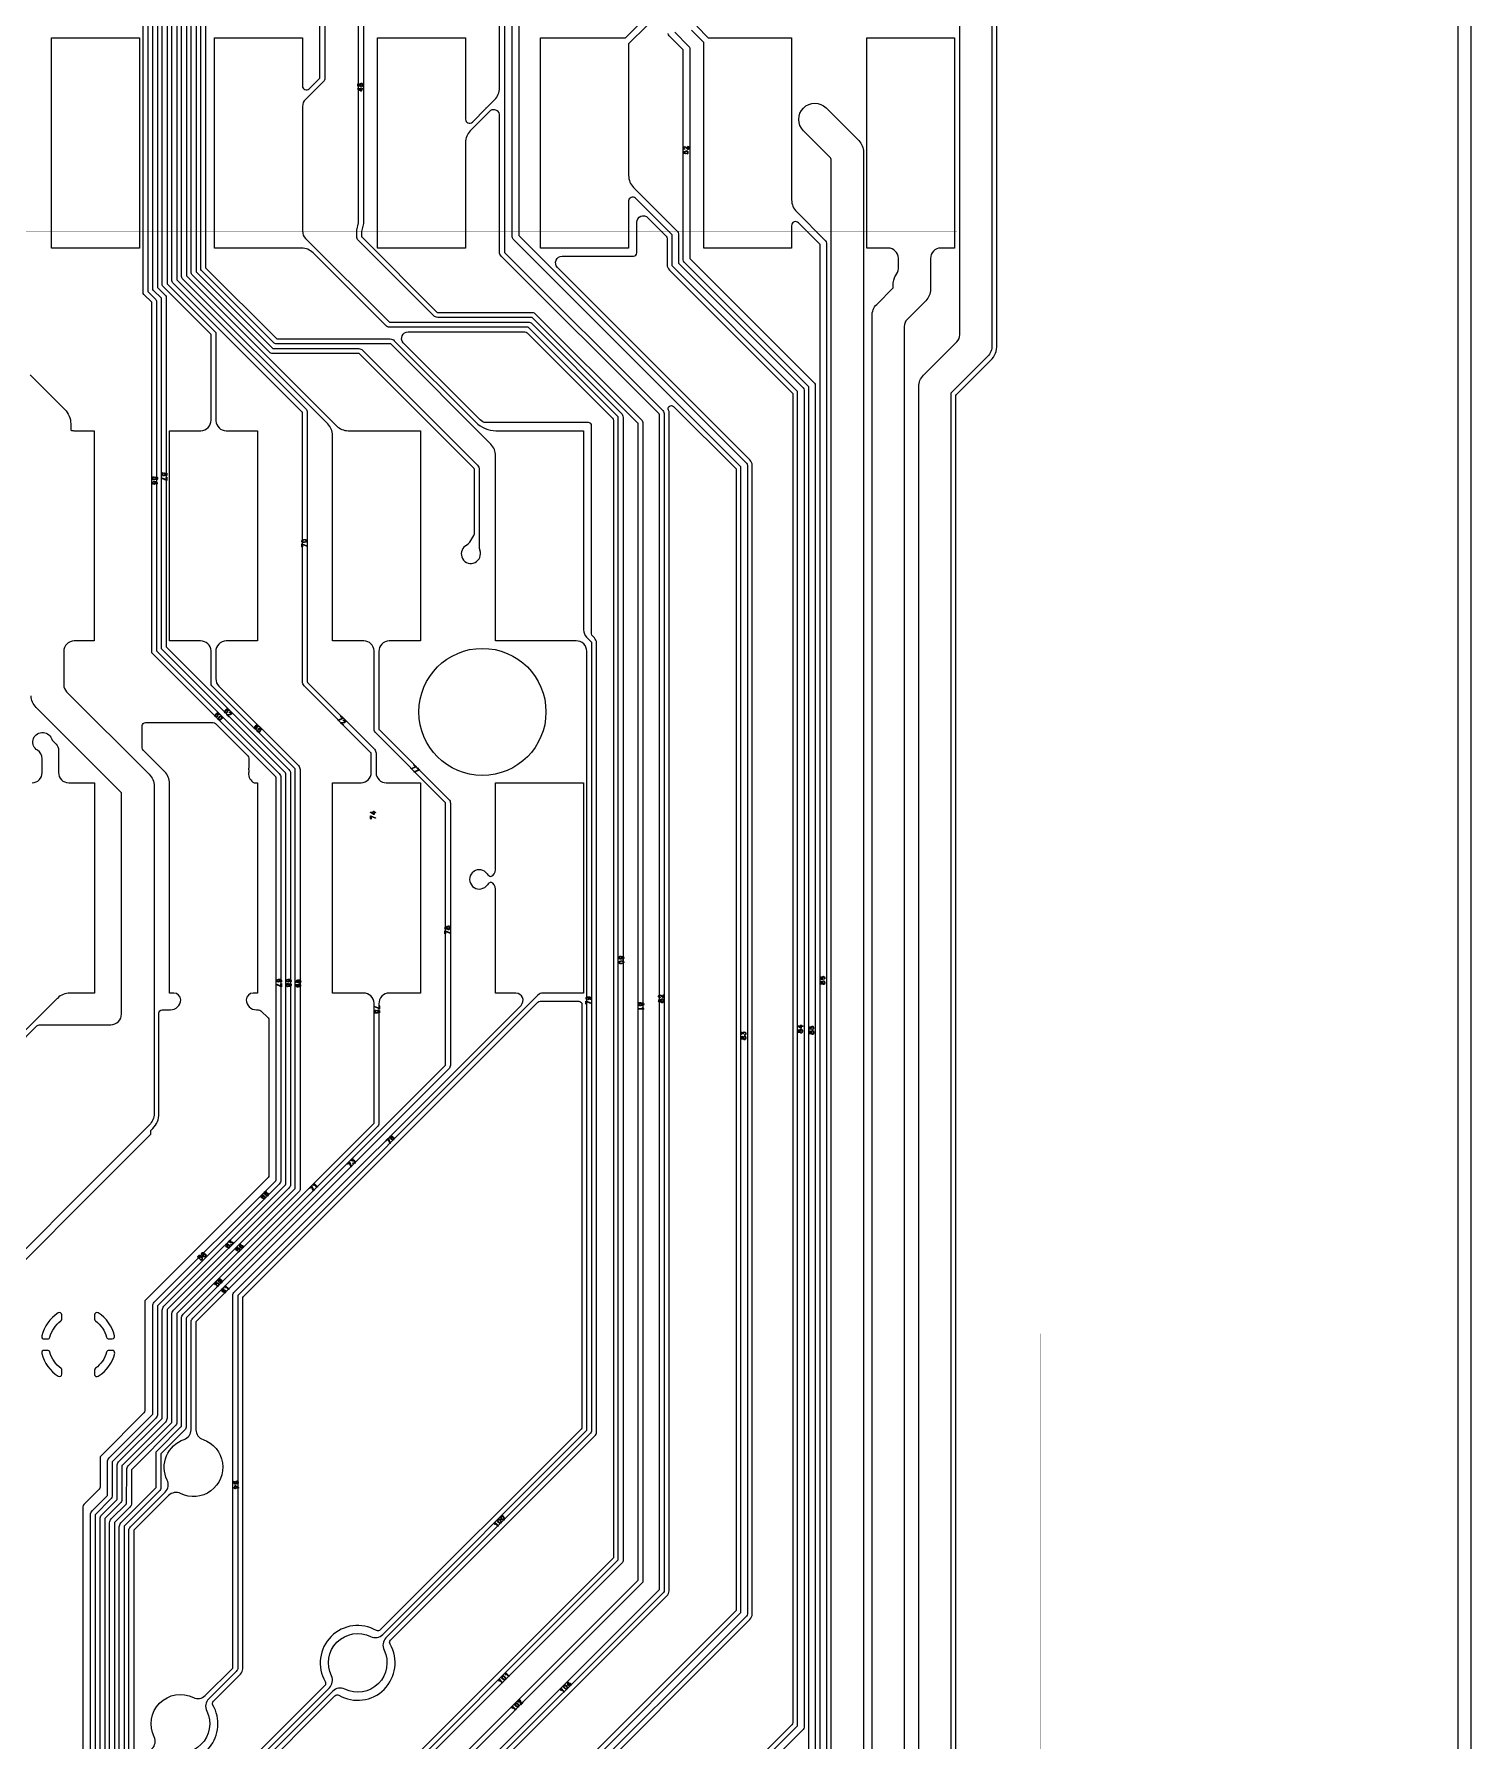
# Model space of a CAD drawing. Extents: x -945 to -170, y -475 to 73.
# Drawn here: x -864.59 to -842.2, y -368.01 to -341.42 of the extents above; entities that cross this region are included whole.
import ezdxf

# ---------------------------------------------------------------- set-up
doc = ezdxf.new("R2010")
doc.units = 0
for name, color, linetype in [('bak_bak_btr2-bcq8108', 11, 'Continuous'), ('bak_outline', 7, 'Continuous'), ('biaozhu1', 4, 'Continuous'), ('quyukuang', 5, 'Continuous')]:
    doc.layers.add(name, color=color, linetype=linetype)

msp = doc.modelspace()

# ---------------------------------------------------------------- linework, layer by layer
at = {"layer": 'bak_bak_btr2-bcq8108', "linetype": 'Continuous'}
for points in [[(-859.456, -322.205), (-859.457, -344.374), (-859.486, -344.497, 0.026103), (-859.486, -344.499), (-859.486, -344.573, 0.182479), (-859.483, -344.582), (-858.307, -345.758, 0.156314), (-858.299, -345.761), (-856.811, -345.761, -0.208774), (-856.783, -345.772), (-855.127, -347.428, -0.205965), (-855.101, -347.492), (-855.101, -365.522, -0.208774), (-855.112, -365.55), (-859.104, -369.542, 0.180971)], [(-861.775, -344.755), (-861.775, -341.48), (-860.405, -341.48), (-860.405, -342.229, 0.660401), (-860.3, -342.274), (-860.133, -342.108), (-860.133, -322.582, -0.208744)], [(-860.058, -322.596), (-860.058, -342.123, -0.200143), (-860.069, -342.15), (-860.358, -342.439, 0.192093), (-860.405, -342.55), (-860.405, -344.489, 0.201938), (-860.357, -344.606), (-859.052, -345.91), (-856.873, -345.91, -0.208774), (-856.845, -345.921), (-855.437, -347.33, -0.198918), (-855.411, -347.392), (-855.411, -365.206, -0.200143), (-855.422, -365.233), (-859.756, -369.566, -0.202899)], [(-857.974, -368.783), (-854.845, -365.654), (-854.845, -347.348, 0.218069), (-854.85, -347.339), (-857.309, -344.879, -0.202904), (-857.335, -344.816), (-857.335, -342.668, 0.516387), (-857.474, -342.614), (-857.791, -342.93, 0.192852), (-857.865, -343.111), (-857.865, -344.755), (-859.208, -344.755), (-859.208, -344.755), (-859.235, -344.755), (-859.235, -344.728), (-859.236, -344.728), (-859.236, -341.48), (-857.865, -341.48), (-857.865, -342.748, 0.668019), (-857.759, -342.792), (-857.549, -342.582, -0.080726), (-857.542, -342.572, -0.037102), (-857.523, -342.556), (-857.412, -342.445, 0.200276), (-857.335, -342.258), (-857.335, -322.528)], [(-857.26, -322.513), (-857.26, -342.66, -0.017631), (-857.258, -342.671, -0.110068), (-857.26, -342.688), (-857.26, -344.818, 0.18482), (-857.256, -344.826), (-854.794, -347.288, -0.19651), (-854.77, -347.35), (-854.77, -365.67, -0.199218), (-854.781, -365.696), (-857.91, -368.825)], [(-863.708, -381.225), (-863.708, -364.487, -0.189934), (-863.683, -364.428), (-863.447, -364.192, 0.184867), (-863.444, -364.184), (-863.443, -363.662, -0.189578), (-863.418, -363.603), (-862.743, -362.928, 0.18496), (-862.739, -362.92), (-862.739, -361.235, -0.188426), (-862.714, -361.177), (-860.821, -359.284, 0.184893), (-860.817, -359.276), (-860.817, -353.001, 0.158816), (-860.82, -352.994), (-862.742, -351.072, -0.210358), (-862.754, -351.045), (-862.754, -345.599), (-862.877, -345.476, -0.215879), (-862.888, -345.447), (-862.888, -325.749, -0.208774)], [(-862.813, -325.763), (-862.813, -345.434), (-862.691, -345.556, -0.210323), (-862.679, -345.584), (-862.679, -351.029), (-860.768, -352.94, -0.205965), (-860.742, -353.005), (-860.742, -359.275, -0.198522), (-860.768, -359.337), (-862.661, -361.23, 0.24319), (-862.664, -361.241), (-862.664, -362.919, -0.198838), (-862.69, -362.981), (-863.365, -363.656, 0.247303), (-863.369, -363.667), (-863.369, -364.183, -0.198862), (-863.394, -364.245), (-863.63, -364.481, 0.247274), (-863.634, -364.492), (-863.634, -381.224, -0.198498)], [(-863.559, -381.299), (-863.559, -364.552, -0.198582), (-863.533, -364.49), (-863.298, -364.254, 0.248157), (-863.294, -364.243), (-863.294, -363.727, -0.198451), (-863.269, -363.665), (-862.593, -362.99, 0.247785), (-862.589, -362.979), (-862.589, -361.301, -0.197199), (-862.564, -361.239), (-860.671, -359.346, 0.247771), (-860.667, -359.335), (-860.667, -352.94, 0.182157), (-860.67, -352.932), (-862.592, -351.01, -0.210077), (-862.604, -350.983), (-862.604, -345.537), (-862.726, -345.415, -0.210077), (-862.738, -345.388), (-862.738, -325.958, -0.208714)], [(-862.663, -325.972), (-862.663, -345.372), (-862.54, -345.495, -0.215634), (-862.529, -345.524), (-862.529, -350.967), (-860.618, -352.878, -0.198759), (-860.592, -352.94), (-860.592, -359.34, -0.189478), (-860.618, -359.399), (-862.511, -361.292, 0.18073), (-862.514, -361.3), (-862.515, -362.984, -0.189517), (-862.54, -363.043), (-863.215, -363.718, 0.184804), (-863.219, -363.726), (-863.219, -364.248, -0.189594), (-863.245, -364.307), (-863.48, -364.543, 0.184991), (-863.484, -364.551), (-863.484, -381.304, -0.189594)], [(-863.409, -381.364), (-863.409, -364.611, -0.189658), (-863.384, -364.552), (-863.148, -364.316, 0.184884), (-863.145, -364.308), (-863.144, -363.786, -0.188585), (-863.119, -363.727), (-862.44, -363.048), (-862.44, -361.363, -0.198591), (-862.414, -361.301), (-860.517, -359.404), (-860.517, -352.878, 0.182026), (-860.521, -352.87), (-861.818, -351.573, -0.210113), (-861.83, -351.545), (-861.83, -351.03, 0.401014), (-861.992, -350.875), (-862.478, -350.875), (-862.478, -347.6), (-861.99, -347.6, 0.416386), (-861.83, -347.434), (-861.83, -346.1), (-862.576, -345.354, -0.218493), (-862.589, -345.326), (-862.589, -326.019, -0.199218)], [(-862.514, -326.035), (-862.514, -345.31), (-861.766, -346.058, -0.208773), (-861.755, -346.086), (-861.755, -347.445, 0.401012), (-861.593, -347.6), (-861.108, -347.6), (-861.108, -350.875), (-861.595, -350.875, 0.419374), (-861.755, -351.042), (-861.755, -351.462, 0.202059), (-861.706, -351.579), (-860.468, -352.817, -0.198918), (-860.443, -352.878), (-860.443, -359.42, -0.196256), (-860.453, -359.446), (-862.361, -361.354, 0.185075), (-862.365, -361.362), (-862.365, -363.06, -0.223462), (-862.376, -363.09), (-863.066, -363.78, 0.244457), (-863.07, -363.791), (-863.069, -364.307, -0.198924), (-863.095, -364.369), (-863.331, -364.605, 0.247322), (-863.334, -364.616), (-863.334, -381.363, -0.198858)], [(-863.26, -381.426), (-863.26, -364.676, -0.198834), (-863.234, -364.614), (-862.69, -364.069, 0.184709), (-862.686, -364.061), (-862.686, -363.523, -0.208774), (-862.675, -363.495), (-862.294, -363.114, 0.184663), (-862.29, -363.106), (-862.29, -361.425, -0.198437), (-862.265, -361.363), (-859.294, -358.392, 0.247502), (-859.29, -358.381), (-859.29, -356.516, 0.403913), (-859.454, -356.361), (-859.938, -356.361), (-859.938, -353.086), (-859.493, -353.086, 0.411218), (-859.334, -352.922), (-859.334, -352.624, 0.185401), (-859.338, -352.616), (-860.381, -351.573, -0.196669), (-860.405, -351.511), (-860.405, -347.318, 0.184584), (-860.409, -347.31), (-862.428, -345.29, -0.208773), (-862.439, -345.262), (-862.439, -326.106, -0.199218)], [(-862.364, -326.121), (-862.364, -345.248), (-860.355, -347.257, -0.202862), (-860.33, -347.32), (-860.33, -351.513, 0.219104), (-860.325, -351.523), (-859.285, -352.563, -0.203066), (-859.259, -352.626), (-859.259, -352.927, 0.405137), (-859.099, -353.086), (-858.568, -353.086), (-858.568, -356.361), (-859.053, -356.361, 0.421925), (-859.215, -356.528), (-859.215, -358.386, -0.189604), (-859.241, -358.445), (-862.212, -361.416, 0.184804), (-862.215, -361.424), (-862.215, -363.105, -0.198751), (-862.241, -363.167), (-862.611, -363.537), (-862.611, -364.061, -0.198863), (-862.637, -364.122), (-863.181, -364.667, 0.184714), (-863.185, -364.675), (-863.185, -381.425, -0.197344)], [(-863.11, -382.083), (-863.11, -364.736, -0.193715), (-863.084, -364.676), (-862.543, -364.134, 0.322522), (-862.514, -363.947, -0.451888), (-862.248, -363.315, 0.312456), (-862.14, -363.165), (-862.14, -361.485, -0.193528), (-862.115, -361.425), (-858.18, -357.489, 0.226954), (-858.176, -357.479), (-858.176, -353.402, 0.217885), (-858.181, -353.393), (-859.264, -352.309, -0.202996), (-859.29, -352.246), (-859.29, -351.03, 0.397075), (-859.45, -350.875), (-859.938, -350.875), (-859.938, -347.671, 0.187854), (-860.011, -347.495), (-862.278, -345.228, -0.208773), (-862.289, -345.2), (-862.289, -326.17, -0.215633)], [(-862.214, -326.183), (-862.214, -345.186), (-859.873, -347.527, 0.190129), (-859.695, -347.6), (-858.568, -347.6), (-858.568, -350.875), (-859.056, -350.875, 0.41651), (-859.215, -351.042), (-859.215, -352.248, 0.185457), (-859.211, -352.256), (-858.125, -353.343, -0.196451), (-858.101, -353.404), (-858.101, -357.482, -0.192634), (-858.127, -357.542), (-862.062, -361.478, 0.227294), (-862.065, -361.488), (-862.065, -363.162, 0.322751), (-861.954, -363.316, -1.064504), (-862.304, -364.157, 0.320761), (-862.491, -364.188), (-863.031, -364.729, 0.22745), (-863.035, -364.739), (-863.035, -382.08, 0.420072)], [(-862.139, -345.14), (-862.139, -326.231, -0.208744)], [(-862.064, -326.245), (-862.064, -345.124), (-860.867, -346.321), (-859.528, -346.321, -0.189116), (-859.47, -346.347), (-857.679, -348.138, -0.198907), (-857.653, -348.2), (-857.653, -349.432, 0.02157), (-857.643, -349.461, -0.01522), (-857.642, -349.463)], [(-861.356, -368.552), (-859.986, -367.182, 0.315951), (-859.954, -366.998, -0.718793), (-859.343, -366.386, 0.325225), (-859.154, -366.351), (-855.979, -363.176, 0.193991), (-855.976, -363.167), (-855.976, -351.037, 0.418788), (-856.141, -350.875), (-857.397, -350.875), (-857.397, -347.991, 0.192085), (-857.47, -347.81), (-859.03, -346.249, 0.210367), (-859.04, -346.246), (-860.819, -346.246, -0.215633), (-860.848, -346.235), (-861.979, -345.104, -0.208773), (-861.99, -345.076), (-861.99, -326.348, -0.199218)], [(-861.915, -326.364), (-861.915, -345.062), (-860.806, -346.171), (-859.037, -346.171, -0.198218), (-858.976, -346.198), (-857.705, -347.469, 0.1905), (-857.391, -347.6), (-856.027, -347.6), (-856.027, -350.704, 0.191557), (-855.98, -350.814), (-855.912, -350.882, -0.208755), (-855.901, -350.91), (-855.901, -363.167, -0.197713), (-855.927, -363.228), (-859.105, -366.407, 0.323492), (-859.135, -366.595, -0.713791), (-859.747, -367.205, 0.319333), (-859.933, -367.235), (-861.303, -368.605, 0.247944)], [(-842.404, -329.098), (-842.404, -346.279), (-842.404, -346.279), (-842.404, -382.831), (-842.404, -382.831), (-842.404, -399.357, -0.198968), (-842.638, -399.923), (-854.48, -411.764, 0.198851), (-854.685, -412.259), (-854.685, -420.29, -0.414221), (-854.985, -420.59), (-855.078, -420.59)], [(-856.376, -368.813), (-853.574, -366.011), (-853.574, -348.163), (-857.123, -344.615, -0.207121), (-857.137, -344.578), (-857.137, -336.474, 0.110357)], [(-857.037, -336.552), (-857.037, -344.559), (-853.489, -348.107, -0.207121), (-853.474, -348.144), (-853.474, -366.031, -0.199138), (-853.489, -366.067), (-856.306, -368.884, 0.302514)], [(-849.664, -338.651), (-849.664, -346.267, -0.205341), (-849.737, -346.45), (-850.305, -347.017), (-850.305, -374.006)], [(-850.229, -373.96), (-850.229, -347.063, -0.136486), (-850.218, -347.038), (-849.683, -346.503, 0.203786), (-849.588, -346.267), (-849.588, -338.648, 0.19895)], [(-850.805, -374.106), (-850.805, -346.913, -0.198954), (-850.731, -346.737), (-850.21, -346.216, 0.18937), (-850.164, -346.106), (-850.164, -338.777, -0.211999)], [(-859.157, -369.489), (-855.176, -365.508), (-855.176, -347.488, 0.158407), (-855.179, -347.481), (-856.825, -345.836), (-858.299, -345.836, -0.207443), (-858.363, -345.808), (-859.535, -344.635, -0.198728), (-859.561, -344.574), (-859.561, -344.499, -0.063843), (-859.558, -344.477), (-859.531, -344.361), (-859.531, -340.57, 0.448351)], [(-856.335, -371.418), (-852.691, -367.775), (-852.691, -346.988), (-854.631, -345.048, -0.215987), (-854.648, -345.011), (-854.648, -344.551), (-855.219, -343.98, 0.655157), (-855.325, -344.022), (-855.325, -344.755), (-856.695, -344.755), (-856.695, -341.48), (-855.371, -341.48), (-855.117, -341.226)], [(-855.032, -341.282), (-855.325, -341.576), (-855.325, -343.626, 0.198772), (-855.246, -343.811), (-854.563, -344.495, -0.207121), (-854.548, -344.532), (-854.548, -344.99), (-852.606, -346.932, -0.207112), (-852.591, -346.969), (-852.591, -367.795, -0.200121), (-852.606, -367.831), (-856.249, -371.474)], [(-852.342, -370.623), (-852.342, -344.698), (-852.679, -344.361, 0.680314), (-852.785, -344.408), (-852.785, -344.755), (-854.155, -344.755), (-854.155, -341.551), (-854.347, -341.359, -0.216059)], [(-854.264, -341.301), (-854.085, -341.48), (-852.785, -341.48), (-852.785, -344.005, 0.196202), (-852.71, -344.188), (-852.256, -344.642, -0.207121), (-852.242, -344.679), (-852.242, -370.644, -0.200121)], [(-852.516, -368.389), (-852.516, -346.916), (-854.459, -344.974, -0.207121), (-854.473, -344.937), (-854.473, -341.667), (-854.693, -341.448, -0.206982), (-854.707, -341.411)], [(-854.607, -341.392), (-854.39, -341.609, -0.215869), (-854.373, -341.646), (-854.373, -344.918), (-852.431, -346.86, -0.207121), (-852.416, -346.897), (-852.416, -368.41, -0.200099)], [(-851.532, -381.341), (-851.532, -345.815, -0.203826), (-851.46, -345.633), (-851.201, -345.374, -0.161683), (-851.18, -345.218, -0.223969), (-851.169, -345.188, 0.197902), (-851.121, -345.074), (-851.121, -344.914, 0.402846), (-851.282, -344.755), (-851.616, -344.755), (-851.616, -341.48), (-850.246, -341.48), (-850.246, -344.755), (-850.462, -344.755, 0.411857), (-850.621, -344.92), (-850.621, -345.398, -0.199507), (-850.695, -345.575), (-850.985, -345.866, 0.189829), (-851.032, -345.975), (-851.032, -381.444, -0.198954)], [(-852.167, -373.022), (-852.167, -343.387, 0.207767), (-852.187, -343.342), (-852.601, -342.927, -1), (-852.248, -342.573), (-851.74, -343.081, -0.202686), (-851.667, -343.261), (-851.667, -373.126, -0.198915)], [(-856.231, -368.916), (-853.435, -366.12, 0.198933), (-853.399, -366.031), (-853.399, -348.143, 0.198941), (-853.435, -348.054), (-856.433, -345.057, -0.66803), (-856.36, -344.882), (-855.248, -344.882, 0.414254), (-855.198, -344.832), (-855.198, -344.354, -0.668073), (-855.024, -344.282), (-854.738, -344.568, -0.199058), (-854.724, -344.603), (-854.724, -345.011, 0.198308), (-854.687, -345.1), (-852.767, -347.02), (-852.767, -367.723, -0.199), (-852.782, -367.758), (-856.41, -371.387, 0.198757)], [(-860.08, -369.394, 0.346364), (-859.921, -369.517), (-859.817, -369.517, 0.184721), (-859.809, -369.513), (-855.486, -365.19), (-855.486, -347.392, 0.181859), (-855.489, -347.384), (-856.887, -345.985), (-859.067, -345.985, -0.225869), (-859.096, -345.971), (-860.239, -344.829, 0.191336), (-860.418, -344.755), (-861.775, -344.755)], [(-857.867, -349.394, 0.167117), (-857.728, -349.206), (-857.728, -348.2, 0.182377), (-857.731, -348.191), (-859.523, -346.4, 0.247771), (-859.534, -346.396), (-860.882, -346.396, -0.208774), (-860.909, -346.385), (-862.127, -345.167, -0.210077), (-862.139, -345.14)], [(-861.216, -368.625), (-859.899, -367.308, -0.345398), (-859.837, -367.3, 0.767371), (-859.041, -366.503, -0.3396), (-859.033, -366.442), (-855.84, -363.249, 0.19881), (-855.825, -363.214), (-855.825, -350.908, 0.198935), (-855.858, -350.828), (-855.889, -350.798, -0.176659), (-855.901, -350.766), (-855.901, -347.523, 0.414082), (-855.951, -347.473), (-857.574, -347.473, -0.064786), (-857.654, -347.413), (-858.837, -346.229, -0.638003), (-858.759, -346.061), (-856.939, -346.061, -0.198867), (-856.904, -346.076), (-855.576, -347.403, -0.198757), (-855.562, -347.439), (-855.562, -365.159), (-859.829, -369.427, -0.198964)], [(-864.649, -346.729), (-864.111, -347.267, -0.202716), (-864.015, -347.495), (-864.015, -347.591, 0.077789), (-863.966, -347.6), (-863.648, -347.6), (-863.648, -350.875), (-863.963, -350.875, 0.414073), (-864.124, -351.039), (-864.124, -351.559, 0.187566), (-864.079, -351.668), (-862.794, -352.953, -0.203277), (-862.717, -353.135), (-862.717, -358.237, -0.199229), (-862.792, -358.417), (-865.855, -361.48, 0.201264)], [(-857.834, -368.857), (-854.728, -365.75, 0.198961), (-854.694, -365.67), (-854.694, -347.314, 0.110922), (-854.699, -347.292), (-854.705, -347.279, -0.326257), (-854.694, -347.221, -0.414305), (-854.624, -347.221), (-853.65, -348.195), (-853.65, -365.979), (-856.409, -368.738, -0.338191)], [(-864.873, -357.201), (-864.542, -356.869, -0.198874), (-864.506, -356.855), (-863.391, -356.855, 0.416547), (-863.225, -356.687), (-863.225, -353.24), (-864.554, -351.911, -0.203277), (-864.632, -351.729)], [(-865.759, -361.55), (-862.766, -358.557), (-862.766, -358.499), (-862.738, -358.47, 0.198864), (-862.641, -358.237), (-862.641, -356.671, -0.414107), (-862.591, -356.621), (-862.463, -356.621, 0.398981), (-862.301, -356.467, 0.392261), (-862.411, -356.361), (-862.478, -356.361), (-862.478, -353.093, 0.192025), (-862.551, -352.913), (-862.887, -352.577, -0.199058), (-862.902, -352.542), (-862.902, -352.195, -0.414257), (-862.852, -352.145), (-861.797, -352.145, -0.199144), (-861.762, -352.159), (-861.257, -352.664, -0.198885), (-861.242, -352.7), (-861.242, -352.857)], [(-864.617, -353.086, 0.399317), (-864.46, -352.927), (-864.46, -352.71, 0.243372), (-864.533, -352.579, -1.388235), (-864.316, -352.395, 0.083309), (-864.286, -352.44), (-864.243, -352.484, -0.207875), (-864.206, -352.578), (-864.206, -352.924, 0.407739), (-864.047, -353.086), (-863.647, -353.086), (-863.647, -356.361), (-864.031, -356.361, 0.198924), (-864.218, -356.439, -0.086987), (-864.228, -356.446, -0.044915), (-864.243, -356.463), (-864.963, -357.184)], [(-861.242, -352.882), (-861.242, -352.909, -0.125085), (-861.248, -352.933, 0.260331), (-861.158, -353.086), (-861.108, -353.086), (-861.108, -356.361), (-861.172, -356.361, 0.394642), (-861.284, -356.466, 0.404318), (-861.12, -356.621), (-861.09, -356.621, -0.198855), (-861.055, -356.636), (-860.942, -356.748, -0.198874), (-860.927, -356.784), (-860.927, -359.199, -0.198744), (-860.942, -359.235), (-862.848, -361.14, 0.198757), (-862.862, -361.176), (-862.862, -361.849), (-862.862, -361.849), (-862.862, -362.866, -0.198889), (-862.877, -362.901), (-863.544, -363.568, 0.198874), (-863.559, -363.603), (-863.559, -364.055, -0.198744), (-863.574, -364.09), (-863.812, -364.328, 0.198874), (-863.827, -364.364), (-863.827, -381.143, -0.198757)], [(-857.528, -354.504, 0.158772), (-857.472, -354.546, 0.317348), (-857.398, -354.44), (-857.398, -353.086), (-856.028, -353.086), (-856.028, -356.361), (-856.658, -356.361, 0.198922), (-856.737, -356.394), (-861.413, -361.07), (-861.413, -366.867, -0.198858), (-861.439, -366.929), (-861.866, -367.356, 0.325012), (-861.896, -367.545, -0.716096), (-862.511, -368.152, 0.3135)], [(-862.782, -374.288), (-862.782, -368.184, -0.215633), (-862.771, -368.155), (-862.747, -368.131, 0.310569), (-862.714, -367.949, -0.719623), (-862.105, -367.334, 0.318215), (-861.92, -367.304), (-861.492, -366.876, 0.184781), (-861.488, -366.867), (-861.488, -361.055, -0.223201), (-861.474, -361.026), (-857, -356.552, 0.655369), (-857.079, -356.361), (-857.398, -356.361), (-857.398, -354.74, 0.317629), (-857.472, -354.634, 0.103003), (-857.512, -354.657, -0.10603), (-857.566, -354.714)], [(-862.496, -368.295, 0.693938), (-861.801, -367.451, -0.341465), (-861.793, -367.391), (-861.37, -366.968, 0.198962), (-861.337, -366.888), (-861.337, -361.122, -0.199), (-861.322, -361.087), (-856.739, -356.503, -0.198757), (-856.704, -356.488), (-856.102, -356.488, -0.414254), (-856.052, -356.538), (-856.052, -363.12, -0.198857), (-856.066, -363.156), (-859.193, -366.282, -0.34312), (-859.254, -366.29, 0.767935), (-860.051, -367.087, -0.339807), (-860.058, -367.148), (-861.424, -368.513, 0.19832)]]:
    msp.add_lwpolyline(points, format="xyb", dxfattribs=at)
msp.add_lwpolyline([(-864.316, -344.755), (-864.316, -341.48), (-862.946, -341.48), (-862.946, -344.755)], close=True, dxfattribs=at)
for points in [[(-864.428, -361.748), (-864.376, -361.748, 0.33181), (-864.34, -361.721, -0.172504), (-864.168, -361.468, 0.22716), (-864.153, -361.44), (-864.153, -361.375, 0.601683), (-864.212, -361.344, 0.195383), (-864.467, -361.702, 0.498511)], [(-863.645, -361.439, 0.239118), (-863.629, -361.469, -0.171201), (-863.458, -361.72, 0.352327), (-863.42, -361.748), (-863.368, -361.748, 0.498968), (-863.332, -361.7, 0.196192), (-863.589, -361.342, 0.554997), (-863.645, -361.373)], [(-864.466, -361.974, 0.195177), (-864.21, -362.33, 0.613642), (-864.153, -362.296), (-864.153, -362.235, 0.222339), (-864.166, -362.207, -0.174145), (-864.341, -361.952, 0.334693), (-864.377, -361.926), (-864.43, -361.926, 0.498747)], [(-863.645, -362.3, 0.586737), (-863.586, -362.329, 0.196212), (-863.331, -361.97, 0.460994), (-863.367, -361.926), (-863.422, -361.926, 0.347973), (-863.458, -361.955, -0.171367), (-863.63, -362.205, 0.219772), (-863.645, -362.233)]]:
    msp.add_lwpolyline(points, format="xyb", close=True, dxfattribs=at)
at = {"layer": 'bak_bak_btr2-bcq8108'}
for centre, radius, start, end in [((-857.782, -349.518), 0.15, 124.5579, 21.3346), ((-861.278, -352.869), 0.0376, 340.262, 19.738), ((-857.651, -354.59), 0.15, 34.8493, 304.2982)]:
    msp.add_arc(centre, radius, start, end, dxfattribs=at)
at = {"layer": 'bak_outline', "linetype": 'Continuous'}
msp.add_lwpolyline([(-842.204, -329.098), (-842.204, -399.357, -0.198916), (-842.497, -400.064), (-854.338, -411.905, 0.198918), (-854.485, -412.259), (-854.485, -420.29, -0.414216), (-854.985, -420.79), (-863.985, -420.79, -0.414364), (-864.485, -420.29), (-864.485, -412.209, 0.19873), (-864.631, -411.856), (-876.385, -400.102, -0.198916), (-876.678, -399.395), (-876.678, -329.095, -0.198917)], format="xyb", dxfattribs=at)
at = {"layer": 'bak_outline'}
msp.add_circle((-857.602, -351.981), 0.99, dxfattribs=at)
at = {"layer": 'biaozhu1'}
for p, q in [((-859.521, -342.281), (-859.497, -342.296)), ((-859.847, -352.104), (-859.784, -352.078)), ((-858.71, -352.861), (-858.647, -352.834)), ((-858.661, -352.91), (-858.598, -352.884)), ((-859.324, -353.551), (-859.3, -353.566)), ((-852.668, -356.881), (-852.644, -356.896)), ((-861.373, -360.291), (-861.366, -360.319)), ((-861.423, -364.062), (-861.447, -364.048)), ((-861.447, -364.048), (-861.447, -364.062)), ((-861.447, -364.062), (-861.423, -364.062)), ((-856.267, -367.108), (-856.26, -367.135))]:
    msp.add_line(p, q, dxfattribs=at)
at = {"layer": 'biaozhu1', "linetype": 'Continuous'}
for points in [[(-859.543, -342.229), (-859.543, -342.201, -1), (-859.533, -342.201), (-859.533, -342.225), (-859.518, -342.226, -0.523857), (-859.496, -342.19)], [(-859.481, -342.202, 0.819062), (-859.505, -342.228, -0.735195), (-859.509, -342.237), (-859.539, -342.234, -0.388911), (-859.543, -342.229)], [(-859.48, -342.239, -1), (-859.484, -342.23, 0.637699), (-859.481, -342.202)], [(-854.473, -343.2, -0.688679), (-854.439, -343.176), (-854.429, -343.182), (-854.403, -343.204)], [(-854.452, -343.217, -0.328001), (-854.473, -343.203, -0.134382), (-854.473, -343.2)], [(-854.463, -343.19, 0.570938), (-854.452, -343.207, -1), (-854.452, -343.217)], [(-854.403, -343.204), (-854.403, -343.175, -1), (-854.393, -343.175), (-854.393, -343.214, -0.650111), (-854.402, -343.218), (-854.435, -343.19, 0.341992), (-854.463, -343.19)], [(-854.473, -343.279), (-854.473, -343.25, -1), (-854.463, -343.25), (-854.463, -343.274), (-854.448, -343.276, -0.523857), (-854.427, -343.24)], [(-854.411, -343.252, 0.819062), (-854.435, -343.278, -0.735195), (-854.439, -343.287), (-854.469, -343.284, -0.388911), (-854.473, -343.279)], [(-854.41, -343.289, -1), (-854.414, -343.28, 0.637699), (-854.411, -343.252)], [(-862.579, -348.293, 0.819215), (-862.555, -348.267, -0.735195), (-862.551, -348.258), (-862.521, -348.261, -0.388911), (-862.517, -348.266), (-862.517, -348.294, -1), (-862.527, -348.294), (-862.527, -348.27), (-862.542, -348.269, -0.644414), (-862.573, -348.305), (-862.583, -348.302, -0.113002), (-862.585, -348.301), (-862.592, -348.295, -0.127516), (-862.593, -348.293), (-862.596, -348.285, -0.095784), (-862.597, -348.283)], [(-862.58, -348.255, -1), (-862.576, -348.265, 0.637699), (-862.579, -348.293)], [(-862.729, -348.355, 0.819215), (-862.705, -348.329, -0.735195), (-862.701, -348.32), (-862.671, -348.323, -0.388911), (-862.666, -348.328), (-862.666, -348.356, -1), (-862.676, -348.356), (-862.676, -348.332), (-862.691, -348.331, -0.644414), (-862.723, -348.367), (-862.733, -348.364, -0.113002), (-862.735, -348.363), (-862.741, -348.357, -0.127516), (-862.743, -348.355), (-862.746, -348.347, -0.095784), (-862.746, -348.345)], [(-862.746, -348.415, -0.379229), (-862.7, -348.39, -0.575841), (-862.67, -348.428, -0.205996), (-862.673, -348.431), (-862.679, -348.434)], [(-862.697, -348.401, -0.597521), (-862.717, -348.437, -0.359264), (-862.746, -348.417, -0.095784), (-862.746, -348.415)], [(-862.73, -348.317, -1), (-862.726, -348.327, 0.637699), (-862.729, -348.355)], [(-862.679, -348.434, -1.487712), (-862.679, -348.423, 0.775304), (-862.697, -348.401)], [(-862.594, -348.346, -1), (-862.59, -348.337), (-862.527, -348.363)], [(-862.527, -348.363), (-862.527, -348.33, -1), (-862.517, -348.33), (-862.517, -348.37, -0.539242), (-862.524, -348.375), (-862.594, -348.346)], [(-860.417, -349.321, -0.379177), (-860.372, -349.293, -0.482475), (-860.338, -349.323)], [(-860.338, -349.323, -0.402615), (-860.414, -349.331), (-860.417, -349.322, -0.055632), (-860.417, -349.321)], [(-860.417, -349.408), (-860.417, -349.368, -0.539242), (-860.41, -349.363), (-860.34, -349.392, -1), (-860.344, -349.401), (-860.407, -349.375)], [(-860.407, -349.375), (-860.407, -349.408, -1), (-860.417, -349.408)], [(-861.703, -352.023, -1.486942), (-861.71, -352.015, 0.775512), (-861.739, -352.013)], [(-861.577, -351.99, -0.603946), (-861.621, -351.983, -0.131058), (-861.621, -351.981)], [(-861.553, -351.961, -1.486942), (-861.56, -351.953, 0.775512), (-861.589, -351.951)], [(-861.58, -352.029, -0.646356), (-861.577, -352.02), (-861.534, -352.017, 0.341406), (-861.514, -351.997)], [(-861.504, -351.993, -0.419669), (-861.533, -352.027), (-861.566, -352.029)], [(-861.514, -351.997, 0.570163), (-861.534, -351.993, -1), (-861.541, -351.986)], [(-861.727, -352.052, -0.603946), (-861.77, -352.045, -0.131058), (-861.771, -352.043)], [(-861.663, -352.045, -0.482661), (-861.667, -352.091), (-861.674, -352.098, -0.585337), (-861.723, -352.093, -0.177914), (-861.723, -352.09)], [(-861.663, -352.063, 0.50695), (-861.682, -352.054), (-861.695, -352.063), (-861.702, -352.069), (-861.711, -352.082, 0.507013), (-861.702, -352.102)], [(-861.566, -352.029), (-861.545, -352.05, -1), (-861.552, -352.057), (-861.58, -352.029)], [(-861.115, -352.24, -0.603946), (-861.159, -352.234, -0.131058), (-861.159, -352.231)], [(-861.091, -352.212, -1.486942), (-861.099, -352.203, 0.775512), (-861.127, -352.201)], [(-861.064, -352.287, -0.642771), (-861.113, -352.279, -0.329125), (-861.113, -352.272)], [(-861.113, -352.272, -0.08095), (-861.113, -352.271), (-861.11, -352.264, -1), (-861.101, -352.268, 0.637807), (-861.083, -352.29)], [(-861.083, -352.29, 0.818025), (-861.084, -352.254, -0.738803), (-861.088, -352.245), (-861.065, -352.226, -0.393529), (-861.058, -352.227), (-861.038, -352.247, -1), (-861.045, -352.254), (-861.062, -352.237), (-861.074, -352.247, -0.523185), (-861.064, -352.287)], [(-859.784, -352.078), (-859.807, -352.055, -1), (-859.8, -352.048), (-859.772, -352.076, -0.540717), (-859.773, -352.084), (-859.843, -352.114, -1), (-859.847, -352.104)], [(-859.807, -352.154, -0.646356), (-859.804, -352.145), (-859.76, -352.142, 0.341406), (-859.74, -352.122)], [(-859.792, -352.155), (-859.772, -352.175, -1), (-859.779, -352.182), (-859.807, -352.154)], [(-859.731, -352.118, -0.419669), (-859.759, -352.152), (-859.792, -352.155)], [(-859.74, -352.122, 0.570163), (-859.76, -352.118, -1), (-859.767, -352.111)], [(-858.647, -352.834), (-858.67, -352.811, -1), (-858.663, -352.804), (-858.635, -352.832, -0.540717), (-858.637, -352.841), (-858.706, -352.87, -1), (-858.71, -352.861)], [(-858.598, -352.884), (-858.621, -352.861, -1), (-858.614, -352.854), (-858.586, -352.882, -0.540717), (-858.587, -352.89), (-858.657, -352.92, -1), (-858.661, -352.91)], [(-859.346, -353.645), (-859.346, -353.605, -0.539242), (-859.34, -353.6), (-859.27, -353.629, -1), (-859.273, -353.638), (-859.336, -353.612)], [(-859.336, -353.612), (-859.336, -353.645, -1), (-859.346, -353.645)], [(-858.154, -355.358, -0.647914), (-858.188, -355.351, -0.095784), (-858.188, -355.35)], [(-858.188, -355.434), (-858.188, -355.394, -0.539242), (-858.182, -355.389), (-858.112, -355.418, -1), (-858.115, -355.427), (-858.178, -355.401)], [(-858.178, -355.401), (-858.178, -355.434, -1), (-858.188, -355.434)], [(-858.161, -355.337, 0.610192), (-858.178, -355.339), (-858.178, -355.349)], [(-855.478, -355.816, -0.871219), (-855.433, -355.797, -0.486307), (-855.402, -355.795)], [(-855.402, -355.795, -0.461994), (-855.413, -355.833, -0.324969), (-855.433, -355.825, -0.596255), (-855.478, -355.818, -0.095784), (-855.478, -355.816)], [(-855.478, -355.884, -0.384765), (-855.432, -355.856, -0.472809), (-855.399, -355.885)], [(-855.399, -355.885, -0.401992), (-855.475, -355.894), (-855.478, -355.885, -0.095784), (-855.478, -355.884)], [(-855.411, -355.8, 0.425409), (-855.425, -355.804), (-855.427, -355.811)], [(-855.427, -355.811), (-855.425, -355.817, 0.425256), (-855.411, -355.821)], [(-860.81, -356.169, -0.379229), (-860.764, -356.144, -0.575841), (-860.733, -356.183, -0.205996), (-860.736, -356.185), (-860.743, -356.188)], [(-860.76, -356.155, -0.597521), (-860.78, -356.191, -0.359264), (-860.809, -356.171, -0.095784), (-860.81, -356.169)], [(-860.806, -356.233, -1), (-860.803, -356.223), (-860.74, -356.249)], [(-860.74, -356.249), (-860.74, -356.216, -1), (-860.73, -356.216), (-860.73, -356.256, -0.539242), (-860.736, -356.261), (-860.806, -356.233)], [(-860.743, -356.188, -1.487712), (-860.742, -356.177, 0.775304), (-860.76, -356.155)], [(-860.66, -356.242, -0.871219), (-860.614, -356.222, -0.486307), (-860.583, -356.22)], [(-860.66, -356.169, -0.379229), (-860.614, -356.144, -0.575841), (-860.583, -356.183, -0.205996), (-860.586, -356.185), (-860.593, -356.188)], [(-860.611, -356.155, -0.597521), (-860.63, -356.191, -0.359264), (-860.659, -356.171, -0.095784), (-860.66, -356.169)], [(-860.583, -356.22, -0.461994), (-860.595, -356.259, -0.324969), (-860.614, -356.251, -0.596255), (-860.659, -356.244, -0.095784), (-860.66, -356.242)], [(-860.593, -356.188, -1.487712), (-860.592, -356.177, 0.775304), (-860.611, -356.155)], [(-860.592, -356.226, 0.425409), (-860.607, -356.23), (-860.609, -356.236)], [(-860.609, -356.236), (-860.607, -356.243, 0.425256), (-860.592, -356.247)], [(-860.51, -356.18, -0.379229), (-860.464, -356.155, -0.575841), (-860.434, -356.193, -0.205996), (-860.437, -356.196), (-860.443, -356.199)], [(-860.461, -356.165, -0.597521), (-860.48, -356.202, -0.359264), (-860.51, -356.181, -0.095784), (-860.51, -356.18)], [(-860.43, -356.247, -0.42058), (-860.506, -356.257), (-860.51, -356.249, -0.095784), (-860.51, -356.247)], [(-860.497, -356.225, -1.487491), (-860.498, -356.236, 0.775711), (-860.479, -356.258)], [(-860.443, -356.199, -1.487712), (-860.442, -356.187, 0.775304), (-860.461, -356.165)], [(-852.262, -356.129, -0.421687), (-852.338, -356.14), (-852.341, -356.131, -0.095784), (-852.342, -356.129)], [(-852.307, -356.214, -0.647914), (-852.341, -356.207, -0.095784), (-852.342, -356.205)], [(-852.329, -356.108, -1.487712), (-852.329, -356.119, 0.775304), (-852.311, -356.141)], [(-852.315, -356.193, 0.610192), (-852.332, -356.195), (-852.332, -356.204)], [(-855.989, -356.443, -0.379402), (-855.943, -356.418, -0.577103), (-855.912, -356.457, -0.205996), (-855.915, -356.459), (-855.922, -356.462)], [(-855.939, -356.429, -0.597515), (-855.959, -356.465, -0.359038), (-855.988, -356.445, -0.095784), (-855.989, -356.443)], [(-855.989, -356.53), (-855.989, -356.491, -0.539242), (-855.982, -356.486), (-855.912, -356.514, -1), (-855.915, -356.524), (-855.979, -356.498)], [(-855.979, -356.498), (-855.979, -356.53, -1), (-855.989, -356.53)], [(-855.922, -356.462, -1.487491), (-855.921, -356.451, 0.775711), (-855.939, -356.429)], [(-855.169, -356.54, -0.871219), (-855.123, -356.52, -0.486307), (-855.092, -356.518)], [(-855.092, -356.518, -0.461994), (-855.104, -356.557, -0.324969), (-855.123, -356.549, -0.596255), (-855.168, -356.542, -0.095784), (-855.169, -356.54)], [(-855.101, -356.524, 0.425409), (-855.116, -356.528), (-855.118, -356.535)], [(-854.858, -356.417, -0.688679), (-854.823, -356.393), (-854.813, -356.399), (-854.788, -356.42)], [(-854.836, -356.433, -0.328001), (-854.857, -356.42, -0.134382), (-854.858, -356.417)], [(-854.823, -356.495, -0.647914), (-854.857, -356.489, -0.095784), (-854.858, -356.487)], [(-854.848, -356.407, 0.570938), (-854.836, -356.423, -1), (-854.836, -356.433)], [(-854.788, -356.42), (-854.788, -356.391, -1), (-854.778, -356.391), (-854.778, -356.431, -0.650111), (-854.786, -356.435), (-854.819, -356.407, 0.341992), (-854.848, -356.407)], [(-854.83, -356.475, 0.610192), (-854.848, -356.477), (-854.848, -356.486)], [(-859.279, -356.577, -1), (-859.276, -356.568), (-859.213, -356.594)], [(-859.265, -356.664, 0.819215), (-859.241, -356.638, -0.735195), (-859.237, -356.629), (-859.207, -356.632, -0.388911), (-859.203, -356.637), (-859.203, -356.665, -1), (-859.213, -356.665), (-859.213, -356.641), (-859.228, -356.64, -0.644414), (-859.259, -356.676), (-859.269, -356.673, -0.113002), (-859.271, -356.672), (-859.277, -356.666, -0.127516), (-859.279, -356.664), (-859.282, -356.656, -0.095784), (-859.283, -356.654)], [(-859.213, -356.594), (-859.213, -356.561, -1), (-859.203, -356.561), (-859.203, -356.601, -0.539242), (-859.209, -356.606), (-859.279, -356.577)], [(-859.266, -356.627, -1), (-859.262, -356.636, 0.637699), (-859.265, -356.664)], [(-855.164, -356.612, -1), (-855.164, -356.602), (-855.107, -356.602)], [(-855.111, -356.596, -1.522268), (-855.1, -356.596), (-855.091, -356.604, -0.70052), (-855.094, -356.612), (-855.164, -356.612)], [(-855.118, -356.535), (-855.116, -356.541, 0.425256), (-855.101, -356.545)], [(-855.107, -356.602, -0.069267), (-855.108, -356.601), (-855.111, -356.596)], [(-853.574, -357.003), (-853.574, -356.972, -0.595633), (-853.567, -356.968), (-853.548, -356.98, -1.208225), (-853.504, -357.011)], [(-853.564, -356.981), (-853.564, -357.003, -1), (-853.574, -357.003)], [(-853.512, -356.976, 0.372906), (-853.538, -356.982), (-853.538, -356.989, -0.595633), (-853.545, -356.993), (-853.564, -356.981)], [(-853.547, -357.052, 0.610192), (-853.564, -357.054), (-853.564, -357.064)], [(-853.504, -357.011), (-853.511, -357.014, -1), (-853.515, -357.004, 0.637699), (-853.512, -356.976)], [(-852.657, -356.969, -0.647914), (-852.691, -356.962, -0.095784), (-852.691, -356.96)], [(-852.664, -356.948, 0.610192), (-852.681, -356.95), (-852.681, -356.959)], [(-852.516, -356.918), (-852.516, -356.89, -1), (-852.506, -356.89), (-852.506, -356.914), (-852.491, -356.915, -0.523857), (-852.469, -356.879)], [(-852.454, -356.891, 0.819062), (-852.478, -356.917, -0.735195), (-852.482, -356.926), (-852.512, -356.923, -0.388911), (-852.516, -356.918)], [(-852.482, -356.988, -0.647914), (-852.516, -356.982, -0.095784), (-852.516, -356.98)], [(-852.489, -356.967, 0.610192), (-852.506, -356.969), (-852.506, -356.979)], [(-852.453, -356.929, -1), (-852.457, -356.919, 0.637699), (-852.454, -356.891)], [(-853.54, -357.073, -0.647914), (-853.574, -357.067, -0.095784), (-853.574, -357.065)], [(-859.072, -358.638), (-859.095, -358.661, -1), (-859.102, -358.654)], [(-859.102, -358.654), (-859.074, -358.625, -0.540717), (-859.066, -358.627), (-859.037, -358.697, -1), (-859.046, -358.701), (-859.072, -358.638)], [(-858.984, -358.648, -0.332541), (-859.041, -358.614, -0.70862), (-859.014, -358.584)], [(-859.014, -358.584, -1.486942), (-859.023, -358.591, 0.775512), (-859.025, -358.62)], [(-859.677, -359.001), (-859.7, -359.024, -1), (-859.707, -359.017)], [(-859.707, -359.017), (-859.679, -358.989, -0.540717), (-859.671, -358.99), (-859.642, -359.06, -1), (-859.651, -359.064), (-859.677, -359.001)], [(-859.631, -358.955), (-859.647, -358.971, -1), (-859.654, -358.963)], [(-859.654, -358.963), (-859.632, -358.941, -0.594736), (-859.623, -358.944), (-859.618, -358.966, -1.209129), (-859.61, -359.018)], [(-859.591, -358.989, 0.372943), (-859.613, -358.974), (-859.618, -358.979, -0.594736), (-859.626, -358.977), (-859.631, -358.955)], [(-859.61, -359.018), (-859.616, -359.016, -1), (-859.612, -359.006, 0.637807), (-859.591, -358.989)], [(-860.942, -359.518, -0.332088), (-860.999, -359.484, -0.709941), (-860.972, -359.454)], [(-860.972, -359.454, -1.487988), (-860.981, -359.461, 0.77485), (-860.983, -359.49)], [(-860.265, -359.378), (-860.289, -359.401, -1), (-860.296, -359.394)], [(-860.296, -359.394), (-860.267, -359.365, -0.540717), (-860.259, -359.367), (-860.23, -359.437, -1), (-860.239, -359.441), (-860.265, -359.378)], [(-860.23, -359.344), (-860.231, -359.332, -0.701217), (-860.223, -359.328), (-860.173, -359.377, -1), (-860.18, -359.385), (-860.22, -359.345)], [(-860.22, -359.345, -0.069186), (-860.221, -359.346), (-860.222, -359.352)], [(-860.991, -359.567, -0.332564), (-861.048, -359.534, -0.707668), (-861.022, -359.503)], [(-861.022, -359.503, -1.487803), (-861.03, -359.511, 0.77489), (-861.033, -359.539)], [(-861.033, -359.539, -0.057398), (-861.032, -359.538, -0.56274), (-860.993, -359.527)], [(-860.983, -359.49, -0.057398), (-860.983, -359.489, -0.563444), (-860.944, -359.478)], [(-861.536, -360.224), (-861.551, -360.24, -1), (-861.558, -360.233)], [(-861.558, -360.233), (-861.536, -360.211, -0.594736), (-861.528, -360.213), (-861.523, -360.235, -1.209129), (-861.514, -360.288)], [(-861.495, -360.258, 0.372943), (-861.517, -360.244), (-861.522, -360.249, -0.594736), (-861.531, -360.246), (-861.536, -360.224)], [(-862.033, -360.473, -0.390181), (-862.033, -360.466), (-862.013, -360.446, -1), (-862.006, -360.453), (-862.023, -360.47), (-862.013, -360.482, -0.523478), (-861.972, -360.472)], [(-861.97, -360.491, 0.820458), (-862.005, -360.492, -0.738918), (-862.014, -360.496), (-862.033, -360.473)], [(-861.995, -360.518, -1), (-861.991, -360.509, 0.637912), (-861.97, -360.491)], [(-861.543, -360.33, -0.332577), (-861.6, -360.297, -0.70862), (-861.573, -360.266)], [(-861.573, -360.266, -1.486942), (-861.582, -360.274, 0.775512), (-861.584, -360.302)], [(-861.514, -360.288), (-861.521, -360.285, -1), (-861.517, -360.276, 0.637807), (-861.495, -360.258)], [(-861.386, -360.385, -0.332577), (-861.443, -360.351, -0.70862), (-861.416, -360.321)], [(-861.416, -360.321, -1.486942), (-861.425, -360.328, 0.775512), (-861.427, -360.357)], [(-861.777, -360.882, -0.393529), (-861.777, -360.875), (-861.757, -360.855, -1), (-861.75, -360.862), (-861.767, -360.879), (-861.757, -360.891, -0.523185), (-861.716, -360.881)], [(-861.714, -360.9, 0.818133), (-861.749, -360.901, -0.738803), (-861.758, -360.905), (-861.777, -360.882)], [(-861.739, -360.927, -1), (-861.736, -360.918, 0.637807), (-861.714, -360.9)], [(-861.685, -360.878, -1.486758), (-861.677, -360.871, 0.776289), (-861.675, -360.842, -0.884537), (-861.724, -360.839)], [(-861.682, -360.819, -0.287632), (-861.661, -360.872, -0.364108), (-861.685, -360.878)], [(-861.606, -361.028, -0.332564), (-861.663, -360.995, -0.707668), (-861.636, -360.964)], [(-861.636, -360.964, -1.487803), (-861.645, -360.972, 0.77489), (-861.647, -361)], [(-861.647, -361, -0.057398), (-861.647, -360.999, -0.56274), (-861.608, -360.989)], [(-861.61, -360.935), (-861.611, -360.923, -0.701217), (-861.602, -360.919), (-861.553, -360.969, -1), (-861.56, -360.976), (-861.6, -360.936)], [(-861.6, -360.936, -0.069326), (-861.6, -360.937), (-861.602, -360.943)], [(-861.467, -363.967, -1.487491), (-861.468, -363.978, 0.775711), (-861.45, -364)], [(-861.4, -363.989, -0.42058), (-861.477, -363.999), (-861.48, -363.99, -0.095784), (-861.48, -363.989)], [(-857.256, -364.565, -0.384273), (-857.308, -364.552), (-857.317, -364.538, -0.092607), (-857.318, -364.537, -0.713771), (-857.288, -364.506)], [(-857.412, -364.623), (-857.413, -364.611, -0.701217), (-857.404, -364.607), (-857.355, -364.657, -1), (-857.362, -364.664), (-857.402, -364.624)], [(-857.402, -364.624, -0.069186), (-857.402, -364.625), (-857.403, -364.632)], [(-857.305, -364.614, -0.384511), (-857.357, -364.601), (-857.367, -364.588, -0.092607), (-857.368, -364.586, -0.713771), (-857.337, -364.556)], [(-857.345, -367.065), (-857.346, -367.052, -0.701217), (-857.337, -367.049), (-857.288, -367.098, -1), (-857.295, -367.105), (-857.335, -367.065)], [(-857.335, -367.065, -0.069186), (-857.335, -367.067), (-857.336, -367.073)], [(-857.238, -367.056, -0.384511), (-857.29, -367.043), (-857.3, -367.029, -0.092607), (-857.301, -367.028, -0.713771), (-857.27, -366.997)], [(-857.246, -366.966), (-857.247, -366.954, -0.701217), (-857.238, -366.95), (-857.189, -366.999, -1), (-857.196, -367.006), (-857.236, -366.966)], [(-857.236, -366.966, -0.069186), (-857.236, -366.968), (-857.237, -366.974)], [(-856.276, -367.198, -0.384511), (-856.328, -367.186), (-856.338, -367.172, -0.092607), (-856.339, -367.17, -0.713771), (-856.309, -367.14)], [(-857.033, -367.478, -0.384511), (-857.085, -367.465), (-857.095, -367.452, -0.092607), (-857.096, -367.45, -0.713771), (-857.065, -367.42)], [(-857.032, -367.378, 0.570474), (-857.035, -367.398, -1.534298), (-857.046, -367.401), (-857.049, -367.394, -0.08115), (-857.049, -367.393, -0.542559), (-857.022, -367.368)], [(-856.999, -367.43), (-856.979, -367.409, -1), (-856.971, -367.417), (-857, -367.445, -0.646356), (-857.008, -367.442), (-857.012, -367.398, 0.341406), (-857.032, -367.378)], [(-856.383, -367.208), (-856.384, -367.195, -0.701217), (-856.375, -367.191), (-856.326, -367.241, -1), (-856.333, -367.248), (-856.373, -367.208)], [(-856.373, -367.208, -0.069186), (-856.373, -367.209), (-856.375, -367.216)], [(-857.14, -367.487), (-857.141, -367.475, -0.701217), (-857.132, -367.471), (-857.083, -367.521, -1), (-857.09, -367.528), (-857.13, -367.488)], [(-857.13, -367.488, -0.069186), (-857.13, -367.489), (-857.131, -367.495)]]:
    msp.add_lwpolyline(points, format="xyb", dxfattribs=at)
for points in [[(-859.541, -342.281, -0.761311), (-859.538, -342.271), (-859.497, -342.271), (-859.497, -342.262, -1), (-859.487, -342.262), (-859.487, -342.271), (-859.468, -342.271, -1), (-859.468, -342.281), (-859.487, -342.281), (-859.487, -342.305, -0.589349), (-859.494, -342.309)], [(-860.407, -349.32), (-860.405, -349.326, 0.272478), (-860.35, -349.326, 0.312161), (-860.35, -349.31, 0.272445), (-860.405, -349.31), (-860.407, -349.316)], [(-859.344, -353.55, -0.761311), (-859.341, -353.541), (-859.3, -353.541), (-859.3, -353.532, -1), (-859.29, -353.532), (-859.29, -353.541), (-859.271, -353.541, -1), (-859.271, -353.551), (-859.29, -353.551), (-859.29, -353.575, -0.589349), (-859.297, -353.579)], [(-855.468, -355.883), (-855.466, -355.889, 0.272445), (-855.411, -355.889, 0.311837), (-855.411, -355.873, 0.272432), (-855.466, -355.873), (-855.468, -355.879)], [(-852.689, -356.88, -0.761311), (-852.686, -356.871), (-852.644, -356.871), (-852.644, -356.862, -1), (-852.634, -356.862), (-852.634, -356.871), (-852.616, -356.871, -1), (-852.616, -356.881), (-852.634, -356.881), (-852.634, -356.904, -0.589349), (-852.642, -356.909)], [(-861.949, -360.4, -0.356787), (-861.939, -360.42, -3.223827), (-861.962, -360.441, -0.165833), (-861.965, -360.441), (-861.972, -360.438, -0.107077), (-861.974, -360.437), (-861.978, -360.433, -0.108935), (-861.979, -360.431, -0.561317)], [(-861.387, -360.276, -0.768632), (-861.378, -360.272), (-861.349, -360.301), (-861.342, -360.295, -1), (-861.335, -360.302), (-861.342, -360.308), (-861.329, -360.321, -1), (-861.336, -360.328), (-861.349, -360.315), (-861.365, -360.332, -0.595702), (-861.374, -360.33)], [(-861.475, -364.072, -1), (-861.475, -364.062), (-861.457, -364.062), (-861.457, -364.039, -0.589349), (-861.449, -364.034), (-861.403, -364.063, -0.761311), (-861.405, -364.072), (-861.447, -364.072), (-861.447, -364.081, -1), (-861.457, -364.081), (-861.457, -364.072)], [(-857.361, -364.574, 0.272395), (-857.321, -364.613, 0.31203), (-857.31, -364.602, 0.272516), (-857.349, -364.563), (-857.355, -364.565), (-857.358, -364.568)], [(-857.311, -364.525, 0.272472), (-857.272, -364.564, 0.31203), (-857.261, -364.552, 0.272516), (-857.3, -364.513), (-857.306, -364.516), (-857.308, -364.519)], [(-857.294, -367.015, 0.272395), (-857.254, -367.055, 0.31203), (-857.243, -367.043, 0.272516), (-857.282, -367.004), (-857.288, -367.007), (-857.291, -367.01)], [(-856.332, -367.158, 0.272395), (-856.293, -367.197, 0.31203), (-856.282, -367.186, 0.272516), (-856.321, -367.147), (-856.327, -367.15), (-856.329, -367.152)], [(-856.281, -367.093, -0.768632), (-856.272, -367.088), (-856.243, -367.118), (-856.236, -367.111, -1), (-856.229, -367.118), (-856.236, -367.125), (-856.223, -367.138, -1), (-856.23, -367.145), (-856.243, -367.132), (-856.259, -367.149, -0.595702), (-856.268, -367.146)], [(-857.089, -367.438, 0.272395), (-857.049, -367.477, 0.31203), (-857.038, -367.466, 0.272516), (-857.077, -367.427), (-857.083, -367.429), (-857.086, -367.432)]]:
    msp.add_lwpolyline(points, format="xyb", close=True, dxfattribs=at)
for points in [[(-859.497, -342.296), (-859.497, -342.281), (-859.521, -342.281)], [(-859.3, -353.566), (-859.3, -353.551), (-859.324, -353.551)], [(-852.644, -356.896), (-852.644, -356.881), (-852.668, -356.881)], [(-861.366, -360.319), (-861.356, -360.308), (-861.373, -360.291)], [(-856.26, -367.135), (-856.25, -367.125), (-856.267, -367.108)]]:
    msp.add_lwpolyline(points, dxfattribs=at)
at = {"layer": 'biaozhu1'}
for centre, radius in [((-862.72, -348.414), 0.0151), ((-861.596, -351.976), 0.015), ((-861.746, -352.038), 0.015), ((-861.134, -352.226), 0.015), ((-858.134, -355.344), 0.0152), ((-855.453, -355.811), 0.0152), ((-860.783, -356.168), 0.0151), ((-860.634, -356.236), 0.0152), ((-860.633, -356.168), 0.0151), ((-860.483, -356.178), 0.0151), ((-860.457, -356.245), 0.0151), ((-852.288, -356.128), 0.0151), ((-852.287, -356.199), 0.0152), ((-855.962, -356.442), 0.0151), ((-855.143, -356.535), 0.0152), ((-854.803, -356.481), 0.0152), ((-853.52, -357.059), 0.0152), ((-852.636, -356.955), 0.0152), ((-852.462, -356.974), 0.0152), ((-859, -358.627), 0.015), ((-861.008, -359.546), 0.015), ((-860.958, -359.497), 0.015), ((-861.96, -360.419), 0.0118), ((-861.933, -360.446), 0.0158), ((-861.559, -360.309), 0.015), ((-861.402, -360.364), 0.015), ((-861.7, -360.835), 0.015), ((-861.622, -361.007), 0.015), ((-861.427, -363.987), 0.0151)]:
    msp.add_circle(centre, radius, dxfattribs=at)
for centre, radius, start, end in [((-859.491, -342.216), 0.0263, 296.5455, 100.7623), ((-854.422, -343.266), 0.0263, 296.5455, 100.7623), ((-862.574, -348.278), 0.0236, 106.4931, 191.8563), ((-862.723, -348.34), 0.0236, 106.4931, 191.8563), ((-861.717, -352.053), 0.055, 83.725, 170.0209), ((-861.721, -352.015), 0.0197, 334.0208, 59.347), ((-861.567, -351.991), 0.055, 83.725, 170.0209), ((-861.594, -351.973), 0.0233, 315.2384, 78.3273), ((-861.571, -351.953), 0.0197, 334.0208, 59.347), ((-861.525, -352.001), 0.0219, 22.1642, 137.1061), ((-861.744, -352.035), 0.0233, 315.2384, 78.3273), ((-861.669, -352.101), 0.0556, 84.2973, 168.4925), ((-861.715, -352.049), 0.0545, 284.5194, 345.4806), ((-861.105, -352.241), 0.055, 83.725, 170.0209), ((-861.132, -352.224), 0.0233, 315.2384, 78.3273), ((-861.109, -352.203), 0.0197, 334.0208, 59.347), ((-859.751, -352.126), 0.0219, 22.1642, 137.1061), ((-858.169, -355.344), 0.0204, 44.4979, 195.9023), ((-858.169, -355.344), 0.0104, 204.1519, 43.2244), ((-858.132, -355.344), 0.026, 213.0455, 146.9545), ((-855.429, -355.811), 0.0213, 330.4443, 29.5557), ((-860.61, -356.236), 0.0213, 330.4443, 29.5557), ((-860.491, -356.244), 0.0197, 108.9489, 189.1081), ((-860.46, -356.245), 0.0233, 90.0194, 213.449), ((-860.456, -356.247), 0.0255, 0.8043, 99.5305), ((-852.322, -356.126), 0.0197, 108.9553, 189.1016), ((-852.322, -356.199), 0.0204, 44.4979, 195.9023), ((-852.322, -356.2), 0.0104, 204.1519, 43.2244), ((-852.291, -356.128), 0.0233, 90.0194, 213.449), ((-852.286, -356.199), 0.026, 213.0455, 146.9545), ((-852.287, -356.13), 0.0255, 0.7979, 99.5416), ((-855.12, -356.535), 0.0213, 330.4443, 29.5557), ((-854.838, -356.481), 0.0204, 44.4979, 195.9023), ((-854.838, -356.482), 0.0104, 204.1519, 43.2244), ((-854.802, -356.481), 0.026, 213.0455, 146.9545), ((-859.259, -356.649), 0.0236, 106.4931, 191.8563), ((-853.555, -357.059), 0.0204, 44.4979, 195.9023), ((-853.555, -357.06), 0.0104, 204.1519, 43.2244), ((-853.518, -357.059), 0.026, 213.0455, 146.9545), ((-852.672, -356.955), 0.0204, 44.4979, 195.9023), ((-852.672, -356.955), 0.0104, 204.1519, 43.2244), ((-852.635, -356.955), 0.026, 213.0455, 146.9545), ((-852.497, -356.974), 0.0204, 44.4979, 195.9023), ((-852.497, -356.975), 0.0104, 204.1519, 43.2244), ((-852.46, -356.974), 0.026, 213.0455, 146.9545), ((-852.465, -356.905), 0.0263, 296.5455, 100.7623), ((-859.002, -358.625), 0.0233, 45.2384, 168.3273), ((-859.001, -358.629), 0.0253, 311.3644, 54.3799), ((-860.228, -359.35), 0.00629, 111.8338, 338.675), ((-861.008, -359.548), 0.0254, 311.4207, 54.3528), ((-860.959, -359.499), 0.0253, 311.2369, 54.4024), ((-861.987, -360.493), 0.0263, 251.5495, 55.7332), ((-861.561, -360.307), 0.0233, 45.2384, 168.3273), ((-861.559, -360.311), 0.0253, 311.3413, 54.4106), ((-861.404, -360.362), 0.0233, 45.2384, 168.3273), ((-861.402, -360.366), 0.0253, 311.3413, 54.4106), ((-861.731, -360.902), 0.0263, 251.5458, 55.8794), ((-861.702, -360.832), 0.0231, 31.9032, 197.3508), ((-861.608, -360.941), 0.00629, 111.8531, 338.6732), ((-861.623, -361.009), 0.0254, 311.4207, 54.3528), ((-861.461, -363.985), 0.0197, 108.9489, 189.1081), ((-861.43, -363.987), 0.0233, 90.0194, 213.449), ((-861.426, -363.989), 0.0255, 0.8043, 99.5305), ((-857.311, -364.557), 0.056, 352.2335, 65.3859), ((-857.409, -364.629), 0.00629, 111.8338, 338.675), ((-857.361, -364.607), 0.056, 352.2335, 65.3859), ((-857.342, -367.071), 0.00629, 111.8338, 338.675), ((-857.294, -367.048), 0.056, 352.2335, 65.3859), ((-857.243, -366.972), 0.00629, 111.8338, 338.675), ((-856.332, -367.191), 0.056, 352.2335, 65.3859), ((-857.089, -367.471), 0.056, 352.2335, 65.3859), ((-857.061, -367.417), 0.0631, 348.3075, 51.8586), ((-856.381, -367.213), 0.00629, 111.8338, 338.675), ((-857.137, -367.493), 0.00629, 111.8338, 338.675)]:
    msp.add_arc(centre, radius, start, end, dxfattribs=at)
at = {"layer": 'quyukuang', "linetype": 'Continuous', "const_width": 0.001}
for points in [[(-866.997, -344.492), (-866.997, -318.788), (-850.208, -318.788), (-850.208, -344.492)], [(-870.191, -362.172), (-870.191, -344.417), (-848.722, -344.417), (-848.722, -362.172)], [(-866.96, -382.393), (-866.96, -361.667), (-848.908, -361.667), (-848.908, -382.393)]]:
    msp.add_lwpolyline(points, close=True, dxfattribs=at)

doc.saveas('drawing.dxf')
